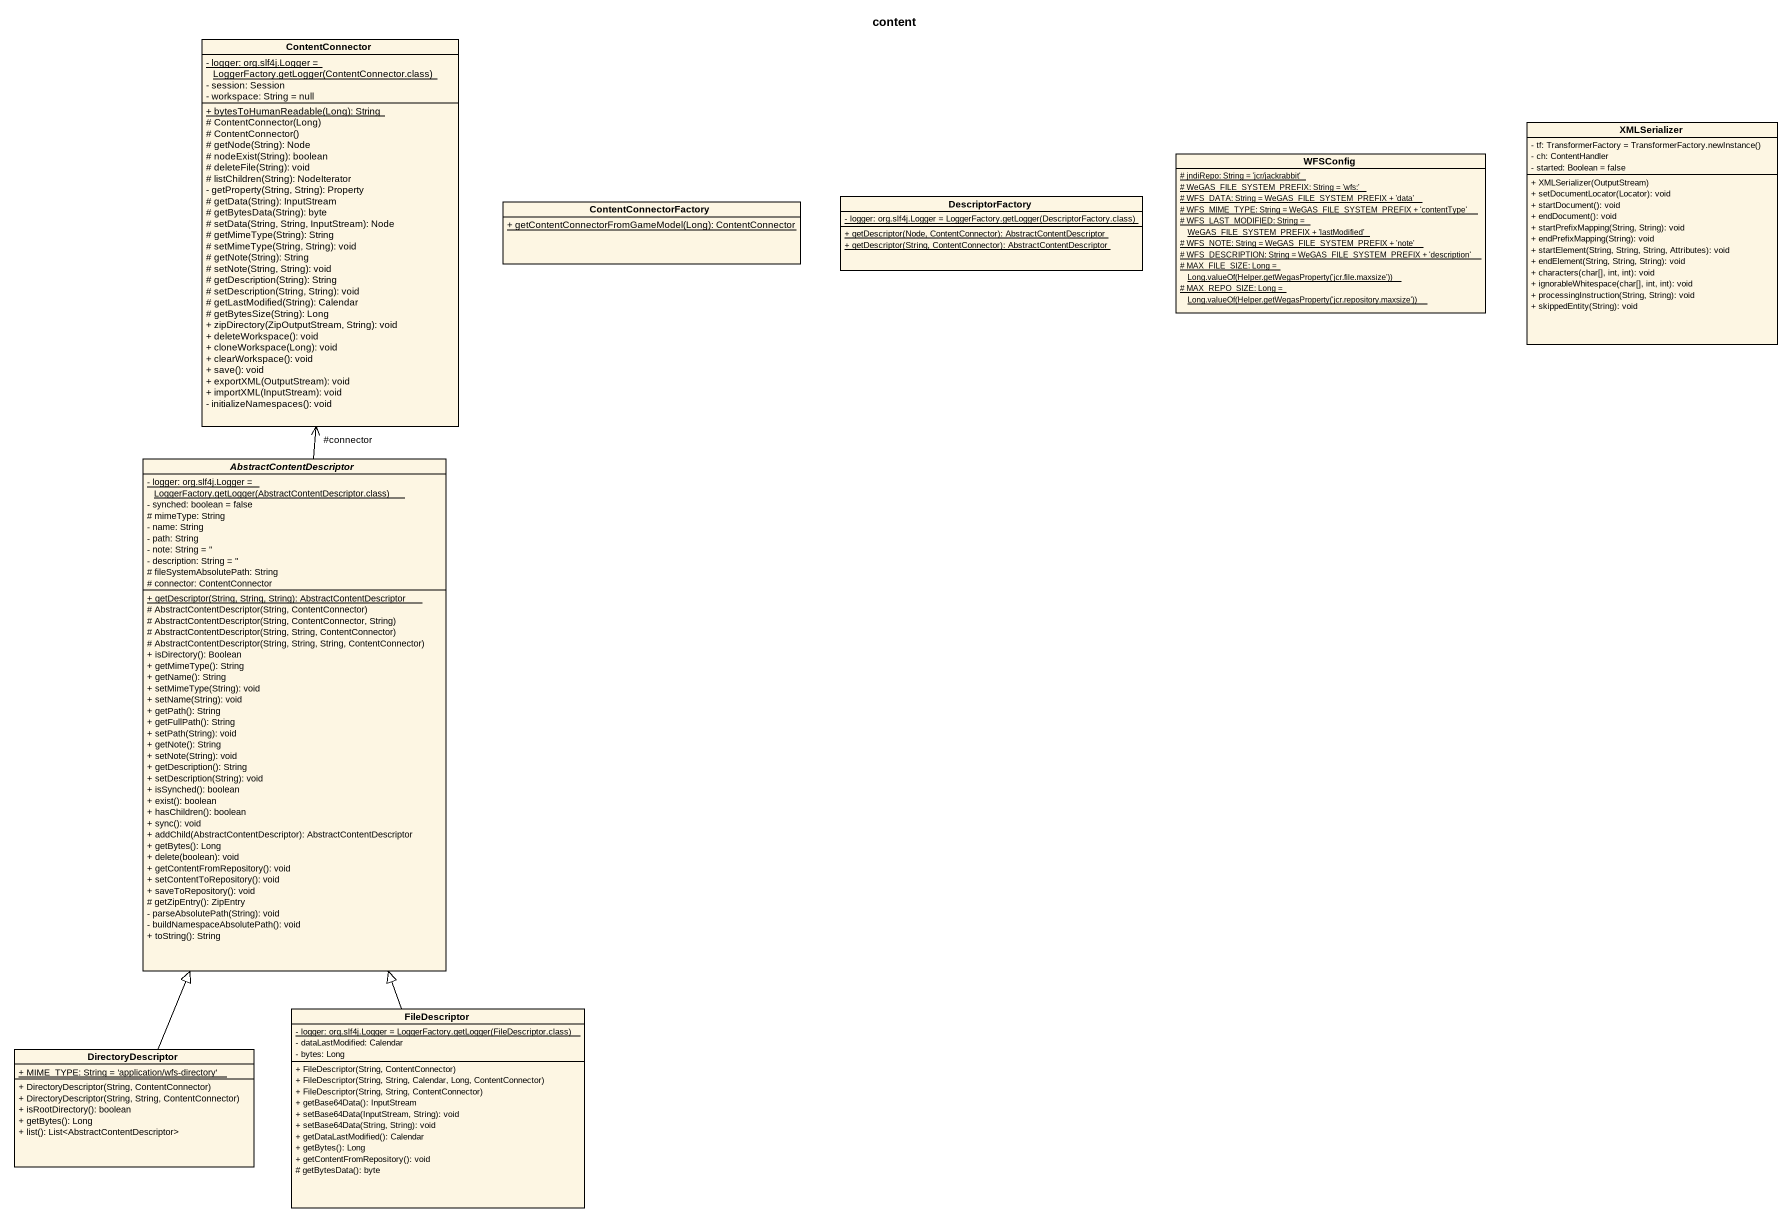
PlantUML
@startuml
title content
hide circle
hide empty members
skinparam classAttributeIconSize 0
class ContentConnector {
  {static} {field} - logger: org.slf4j.Logger = LoggerFactory.getLogger(ContentConnector.class)
  - session: Session
  - workspace: String = null
  {static} + bytesToHumanReadable(Long): String
  # ContentConnector(Long)
  # ContentConnector()
  # getNode(String): Node
  # nodeExist(String): boolean
  # deleteFile(String): void
  # listChildren(String): NodeIterator
  - getProperty(String, String): Property
  # getData(String): InputStream
  # getBytesData(String): byte
  # setData(String, String, InputStream): Node
  # getMimeType(String): String
  # setMimeType(String, String): void
  # getNote(String): String
  # setNote(String, String): void
  # getDescription(String): String
  # setDescription(String, String): void
  # getLastModified(String): Calendar
  # getBytesSize(String): Long
  + zipDirectory(ZipOutputStream, String): void
  + deleteWorkspace(): void
  + cloneWorkspace(Long): void
  + clearWorkspace(): void
  + save(): void
  + exportXML(OutputStream): void
  + importXML(InputStream): void
  - initializeNamespaces(): void
}
class WFSConfig {
  {static} # jndiRepo: String = 'jcr/jackrabbit'
  {static} # WeGAS_FILE_SYSTEM_PREFIX: String = 'wfs:'
  {static} # WFS_DATA: String = WeGAS_FILE_SYSTEM_PREFIX + 'data'
  {static} # WFS_MIME_TYPE: String = WeGAS_FILE_SYSTEM_PREFIX + 'contentType'
  {static} # WFS_LAST_MODIFIED: String = WeGAS_FILE_SYSTEM_PREFIX + 'lastModified'
  {static} # WFS_NOTE: String = WeGAS_FILE_SYSTEM_PREFIX + 'note'
  {static} # WFS_DESCRIPTION: String = WeGAS_FILE_SYSTEM_PREFIX + 'description'
  {static} {field} # MAX_FILE_SIZE: Long = Long.valueOf(Helper.getWegasProperty('jcr.file.maxsize'))
  {static} {field} # MAX_REPO_SIZE: Long = Long.valueOf(Helper.getWegasProperty('jcr.repository.maxsize'))
}
class XMLSerializer {
  {field} - tf: TransformerFactory = TransformerFactory.newInstance()
  - ch: ContentHandler
  - started: Boolean = false
  + XMLSerializer(OutputStream)
  + setDocumentLocator(Locator): void
  + startDocument(): void
  + endDocument(): void
  + startPrefixMapping(String, String): void
  + endPrefixMapping(String): void
  + startElement(String, String, String, Attributes): void
  + endElement(String, String, String): void
  + characters(char[], int, int): void
  + ignorableWhitespace(char[], int, int): void
  + processingInstruction(String, String): void
  + skippedEntity(String): void
}
class DescriptorFactory {
  {static} {field} - logger: org.slf4j.Logger = LoggerFactory.getLogger(DescriptorFactory.class)
  {static} + getDescriptor(Node, ContentConnector): AbstractContentDescriptor
  {static} + getDescriptor(String, ContentConnector): AbstractContentDescriptor
}
class ContentConnectorFactory {
  {static} + getContentConnectorFromGameModel(Long): ContentConnector
}
abstract class AbstractContentDescriptor {
  {static} {field} - logger: org.slf4j.Logger = LoggerFactory.getLogger(AbstractContentDescriptor.class)
  - synched: boolean = false
  # mimeType: String
  - name: String
  - path: String
  - note: String = ''
  - description: String = ''
  # fileSystemAbsolutePath: String
  # connector: ContentConnector
  {static} + getDescriptor(String, String, String): AbstractContentDescriptor
  # AbstractContentDescriptor(String, ContentConnector)
  # AbstractContentDescriptor(String, ContentConnector, String)
  # AbstractContentDescriptor(String, String, ContentConnector)
  # AbstractContentDescriptor(String, String, String, ContentConnector)
  + isDirectory(): Boolean
  + getMimeType(): String
  + getName(): String
  + setMimeType(String): void
  + setName(String): void
  + getPath(): String
  + getFullPath(): String
  + setPath(String): void
  + getNote(): String
  + setNote(String): void
  + getDescription(): String
  + setDescription(String): void
  + isSynched(): boolean
  + exist(): boolean
  + hasChildren(): boolean
  + sync(): void
  + addChild(AbstractContentDescriptor): AbstractContentDescriptor
  + getBytes(): Long
  + delete(boolean): void
  + getContentFromRepository(): void
  + setContentToRepository(): void
  + saveToRepository(): void
  # getZipEntry(): ZipEntry
  - parseAbsolutePath(String): void
  - buildNamespaceAbsolutePath(): void
  + toString(): String
}
class FileDescriptor {
  {static} {field} - logger: org.slf4j.Logger = LoggerFactory.getLogger(FileDescriptor.class)
  - dataLastModified: Calendar
  - bytes: Long
  + FileDescriptor(String, ContentConnector)
  + FileDescriptor(String, String, Calendar, Long, ContentConnector)
  + FileDescriptor(String, String, ContentConnector)
  + getBase64Data(): InputStream
  + setBase64Data(InputStream, String): void
  + setBase64Data(String, String): void
  + getDataLastModified(): Calendar
  + getBytes(): Long
  + getContentFromRepository(): void
  # getBytesData(): byte
}
class DirectoryDescriptor {
  {static} + MIME_TYPE: String = 'application/wfs-directory'
  + DirectoryDescriptor(String, ContentConnector)
  + DirectoryDescriptor(String, String, ContentConnector)
  + isRootDirectory(): boolean
  + getBytes(): Long
  + list(): List<AbstractContentDescriptor>
}
AbstractContentDescriptor -up-> "#connector" ContentConnector
FileDescriptor -up-|> AbstractContentDescriptor
DirectoryDescriptor -up-|> AbstractContentDescriptor
@enduml
